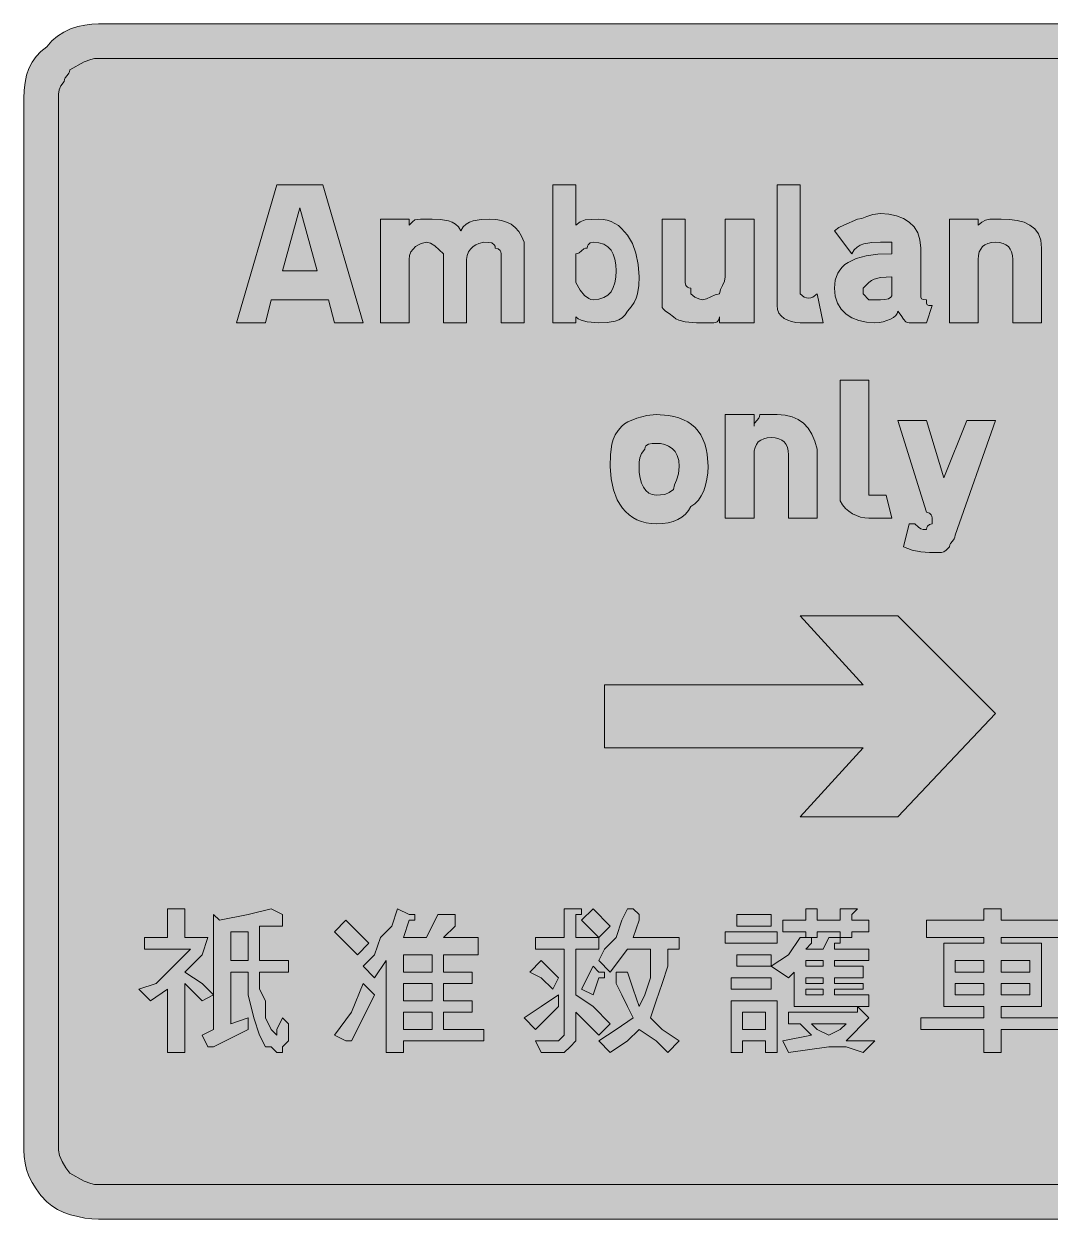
# Model space of a CAD drawing. Header units: metres. Extents: x 121 to 445, y 11 to 261.
# Drawn here: x 120.9 to 335.1, y 11 to 260.6 of the extents above; entities that cross this region are included whole.
import ezdxf

# ---------------------------------------------------------------- set-up
doc = ezdxf.new("R2010")
doc.units = ezdxf.units.M
doc.layers.add('FILL_BLACK_000000', color=7, linetype='Continuous', true_color=0x000000)
doc.layers.add('FILL_WHITE_FFFFFF', color=7, linetype='Continuous', true_color=0xffffff)

msp = doc.modelspace()

# ---------------------------------------------------------------- hatches: boundary and pattern name
at = {"layer": 'FILL_BLACK_000000', "true_color": 0x000000}
h = msp.add_hatch(color=7, dxfattribs=at)
h.dxf.hatch_style = 1
h.paths.add_polyline_path([(429.33, 260.64), (430.68, 260.58), (432.03, 260.4), (433.38, 260.07), (434.73, 259.59), (436.08, 258.94), (437.43, 258.11), (438.78, 257.08), (440.13, 255.84), (441.37, 254.88), (442.4, 253.81), (443.23, 252.63), (443.88, 251.34), (444.36, 249.93), (444.69, 248.41), (444.87, 246.78), (444.93, 245.04), (444.93, 25.44), (444.87, 24.09), (444.69, 22.74), (444.36, 21.39), (443.88, 20.04), (443.23, 18.69), (442.4, 17.34), (441.37, 15.99), (440.13, 14.64), (437.43, 13.06), (436.08, 12.45), (434.73, 11.94), (433.38, 11.55), (432.03, 11.26), (430.68, 11.1), (429.33, 11.04), (136.53, 11.04), (135.13, 11.1), (133.66, 11.26), (132.16, 11.55), (130.68, 11.94), (129.25, 12.45), (127.92, 13.06), (126.74, 13.8), (125.73, 14.64), (124.49, 15.99), (123.46, 17.34), (122.63, 18.69), (121.98, 20.04), (121.5, 21.39), (121.17, 22.74), (120.99, 24.09), (120.93, 25.44), (120.93, 245.04), (120.99, 246.78), (121.17, 248.41), (121.5, 249.93), (121.98, 251.34), (122.63, 252.63), (123.46, 253.81), (124.49, 254.88), (125.73, 255.84), (126.74, 257.08), (127.92, 258.11), (129.25, 258.94), (130.68, 259.59), (132.16, 260.07), (133.66, 260.4), (135.13, 260.58), (136.53, 260.64), (429.33, 260.64)])
h = msp.add_hatch(color=7, dxfattribs=at)
h.dxf.hatch_style = 1
h.paths.add_polyline_path([(184.53, 203.04), (178.53, 203.04), (172.53, 203.04), (171.33, 198.24), (165.33, 198.24), (173.73, 227.04), (178.53, 227.04), (183.33, 227.04), (191.73, 198.24), (185.73, 198.24), (184.53, 203.04)])
h.paths.add_polyline_path([(174.93, 209.04), (178.53, 209.04), (182.13, 209.04), (178.53, 222.24), (174.93, 209.04)], flags=16)
h = msp.add_hatch(color=7, dxfattribs=at)
h.dxf.hatch_style = 1
h.paths.add_polyline_path([(237.22, 198.75), (236.63, 199.04), (236.13, 199.44), (236.13, 198.24), (231.33, 198.24), (231.33, 227.04), (236.13, 227.04), (236.13, 218.64), (237.05, 219.33), (238.08, 219.69), (239.34, 219.82), (240.93, 219.84), (241.82, 219.78), (242.67, 219.62), (243.49, 219.35), (244.27, 218.98), (245.01, 218.51), (245.7, 217.94), (246.93, 216.54), (247.94, 214.8), (248.69, 212.75), (249.17, 210.42), (249.33, 207.84), (249.29, 206.04), (249.03, 204.24), (248.74, 203.34), (248.32, 202.44), (247.72, 201.54), (246.93, 200.64), (246.43, 199.85), (245.82, 199.25), (245.14, 198.83), (244.38, 198.54), (242.71, 198.28), (240.93, 198.24), (238.53, 198.39), (237.22, 198.75)])
h.paths.add_polyline_path([(242, 203.47), (242.83, 203.99), (243.48, 204.69), (243.96, 205.56), (244.29, 206.58), (244.47, 207.75), (244.53, 209.04), (244.47, 210.33), (244.29, 211.5), (243.96, 212.52), (243.48, 213.39), (242.83, 214.09), (242, 214.61), (240.97, 214.93), (239.73, 215.04), (239.13, 214.89), (238.72, 214.53), (238.58, 214.24), (238.53, 213.84), (238.13, 213.79), (237.82, 213.65), (237.33, 213.24), (236.84, 212.83), (236.53, 212.69), (236.13, 212.64), (236.13, 206.64), (237.03, 205.06), (237.93, 203.94), (238.83, 203.26), (239.28, 203.1), (239.73, 203.04), (240.97, 203.15), (242, 203.47)], flags=16)
h = msp.add_hatch(color=7, dxfattribs=at)
h.dxf.hatch_style = 1
h.paths.add_polyline_path([(282.93, 205.44), (282.93, 204.24), (283.83, 203.56), (284.28, 203.4), (284.73, 203.34), (285.18, 203.4), (285.63, 203.56), (286.53, 204.24), (287.73, 198.24), (286.53, 198.24), (282.93, 198.24), (282.03, 198.3), (281.17, 198.46), (280.36, 198.75), (279.63, 199.14), (279.02, 199.65), (278.54, 200.26), (278.24, 201), (278.13, 201.84), (278.13, 203.04), (278.13, 227.04), (282.93, 227.04), (282.93, 205.44)])
h = msp.add_hatch(color=7, dxfattribs=at)
h.dxf.hatch_style = 1
h.paths.add_polyline_path([(215.86, 214.81), (215.26, 214.53), (214.68, 214.14), (214.15, 213.63), (213.72, 213.01), (213.44, 212.28), (213.33, 211.44), (213.33, 198.24), (208.53, 198.24), (208.53, 212.64), (206.73, 214.29), (205.83, 214.83), (204.93, 215.04), (203.86, 214.81), (203.26, 214.53), (202.68, 214.14), (202.15, 213.63), (201.72, 213.01), (201.44, 212.28), (201.33, 211.44), (201.33, 198.24), (195.33, 198.24), (195.33, 219.84), (201.33, 219.84), (201.33, 218.64), (202.04, 219.33), (202.53, 219.69), (203.02, 219.82), (203.73, 219.84), (206.13, 219.84), (207.91, 219.8), (209.58, 219.54), (210.34, 219.25), (211.02, 218.83), (211.63, 218.23), (212.13, 217.44), (212.63, 218.23), (213.24, 218.83), (213.92, 219.25), (214.68, 219.54), (216.35, 219.8), (218.13, 219.84), (219.42, 219.78), (220.61, 219.6), (221.67, 219.27), (222.63, 218.79), (223.47, 218.14), (224.21, 217.31), (224.82, 216.28), (225.33, 215.04), (225.33, 213.84), (225.33, 198.24), (220.53, 198.24), (220.53, 212.64), (220.48, 213.04), (220.34, 213.33), (219.93, 213.69), (219.33, 213.84), (219.28, 214.24), (219.12, 214.53), (218.58, 214.89), (217.81, 215.02), (216.93, 215.04), (215.86, 214.81)])
h = msp.add_hatch(color=7, dxfattribs=at)
h.dxf.hatch_style = 1
h.paths.add_polyline_path([(273.33, 219.84), (273.33, 198.24), (266.13, 198.24), (266.13, 199.44), (265.98, 198.84), (265.62, 198.43), (265.33, 198.29), (264.93, 198.24), (261.33, 198.24), (258.93, 198.39), (257.62, 198.75), (257.03, 199.04), (256.53, 199.44), (255.65, 200.15), (254.88, 200.64), (254.34, 201.13), (254.18, 201.44), (254.13, 201.84), (254.13, 204.24), (254.13, 219.84), (258.93, 219.84), (258.93, 206.64), (259.08, 206.04), (259.44, 205.63), (259.73, 205.49), (260.13, 205.44), (260.13, 204.24), (261.01, 203.55), (261.78, 203.19), (262.53, 203.04), (263.43, 203.23), (264.33, 203.64), (265.23, 204.05), (266.13, 204.24), (266.32, 205.14), (266.73, 206.04), (267.14, 206.94), (267.33, 207.84), (267.33, 219.84), (273.33, 219.84)])
h = msp.add_hatch(color=7, dxfattribs=at)
h.dxf.hatch_style = 1
h.paths.add_polyline_path([(299.73, 215.04), (297.95, 215), (296.28, 214.74), (295.52, 214.45), (294.84, 214.03), (294.23, 213.43), (293.73, 212.64), (290.13, 217.44), (291.05, 218.15), (292.08, 218.64), (294.93, 219.84), (295.85, 220.03), (296.88, 220.44), (298.14, 220.85), (299.73, 221.04), (301.47, 220.93), (303.07, 220.59), (304.5, 220.03), (305.73, 219.24), (306.74, 218.23), (307.49, 216.99), (307.97, 215.53), (308.13, 213.84), (308.13, 204.24), (308.15, 203.55), (308.28, 203.19), (308.64, 203.06), (309.33, 203.04), (309.35, 202.35), (309.48, 201.99), (309.84, 201.86), (310.53, 201.84), (309.33, 198.24), (305.73, 198.24), (305.33, 198.29), (305.02, 198.45), (304.53, 198.99), (304.04, 199.76), (303.33, 200.64), (303.22, 200.19), (302.92, 199.76), (302.44, 199.35), (301.83, 198.99), (300.29, 198.45), (299.43, 198.29), (298.53, 198.24), (296.79, 198.35), (295.19, 198.69), (293.76, 199.25), (292.53, 200.04), (291.52, 201.05), (290.77, 202.29), (290.29, 203.75), (290.13, 205.44), (290.3, 207.13), (290.52, 207.89), (290.82, 208.59), (291.22, 209.24), (291.71, 209.83), (292.3, 210.36), (292.98, 210.84), (294.64, 211.63), (296.71, 212.19), (299.2, 212.53), (302.13, 212.64), (302.13, 215.04), (299.73, 215.04)])
h.paths.add_polyline_path([(297.33, 203.04), (299.73, 203.04), (300.61, 203.06), (301.38, 203.19), (301.92, 203.55), (302.08, 203.84), (302.13, 204.24), (302.13, 207.84), (299.73, 207.69), (298.42, 207.33), (297.83, 207.04), (297.33, 206.64), (296.13, 205.44), (296.13, 204.24), (297.33, 203.04)], flags=16)
h = msp.add_hatch(color=7, dxfattribs=at)
h.dxf.hatch_style = 1
h.paths.add_polyline_path([(327.33, 198.24), (327.33, 211.44), (327.27, 212.28), (327.11, 213.01), (326.82, 213.63), (326.43, 214.14), (325.92, 214.53), (325.31, 214.81), (324.57, 214.98), (323.73, 215.04), (322.89, 214.98), (322.16, 214.81), (321.54, 214.53), (321.03, 214.14), (320.64, 213.63), (320.36, 213.01), (320.19, 212.28), (320.13, 211.44), (320.13, 198.24), (314.13, 198.24), (314.13, 219.84), (320.13, 219.84), (320.13, 218.64), (320.88, 219.24), (321.65, 219.65), (322.53, 219.84), (324.93, 219.84), (326.67, 219.78), (328.27, 219.58), (329.7, 219.21), (330.93, 218.64), (331.94, 217.85), (332.69, 216.8), (333.17, 215.48), (333.33, 213.84), (333.33, 212.64), (333.33, 198.24), (327.33, 198.24)])
h = msp.add_hatch(color=7, dxfattribs=at)
h.dxf.hatch_style = 1
h.paths.add_polyline_path([(297.33, 163.44), (297.33, 162.24), (300.93, 162.24), (302.13, 157.44), (300.93, 157.44), (299.73, 157.44), (297.33, 157.44), (296.43, 157.5), (295.55, 157.66), (294.69, 157.95), (293.88, 158.34), (293.12, 158.85), (292.44, 159.46), (291.83, 160.2), (291.33, 161.04), (291.33, 162.24), (291.33, 186.24), (297.33, 186.24), (297.33, 163.44)])
h = msp.add_hatch(color=7, dxfattribs=at)
h.dxf.hatch_style = 1
h.paths.add_polyline_path([(263.51, 165.58), (263.22, 164.32), (262.83, 163.14), (262.32, 162.08), (261.71, 161.15), (260.97, 160.4), (260.13, 159.84), (259.62, 159), (259.01, 158.26), (258.27, 157.65), (257.43, 157.14), (256.47, 156.75), (255.41, 156.46), (254.22, 156.3), (252.93, 156.24), (251.83, 156.3), (250.79, 156.46), (249.82, 156.73), (248.9, 157.1), (248.04, 157.57), (247.26, 158.14), (246.53, 158.8), (245.88, 159.54), (245.3, 160.37), (244.79, 161.28), (243.99, 163.33), (243.5, 165.66), (243.33, 168.24), (243.37, 170.73), (243.63, 172.89), (243.92, 173.88), (244.34, 174.82), (244.94, 175.74), (245.73, 176.64), (246.29, 177.09), (247.02, 177.52), (248.88, 178.29), (250.96, 178.83), (252.93, 179.04), (255.46, 178.87), (256.6, 178.66), (257.66, 178.36), (258.63, 177.99), (259.51, 177.52), (260.31, 176.97), (261.03, 176.34), (261.66, 175.62), (262.21, 174.82), (262.68, 173.94), (263.06, 172.96), (263.35, 171.91), (263.56, 170.77), (263.73, 168.24), (263.67, 166.89), (263.51, 165.58)])
h.paths.add_polyline_path([(257.32, 170.51), (256.84, 171.34), (256.23, 171.99), (255.5, 172.47), (254.69, 172.8), (253.83, 172.98), (252.93, 173.04), (252.05, 173.02), (251.28, 172.89), (250.74, 172.53), (250.58, 172.24), (250.53, 171.84), (249.84, 170.94), (249.48, 170.04), (249.35, 169.14), (249.33, 168.24), (249.39, 166.95), (249.56, 165.78), (249.84, 164.76), (250.23, 163.89), (250.74, 163.19), (251.36, 162.67), (252.09, 162.35), (252.93, 162.24), (253.83, 162.26), (254.73, 162.39), (255.63, 162.75), (256.53, 163.44), (256.72, 164.36), (257.13, 165.39), (257.54, 166.65), (257.73, 168.24), (257.62, 169.48), (257.32, 170.51)], flags=16)
h = msp.add_hatch(color=7, dxfattribs=at)
h.dxf.hatch_style = 1
h.paths.add_polyline_path([(280.53, 157.44), (280.53, 169.44), (280.53, 170.64), (280.47, 171.48), (280.31, 172.21), (280.02, 172.83), (279.63, 173.34), (279.12, 173.73), (278.51, 174.01), (277.77, 174.18), (276.93, 174.24), (276.09, 174.18), (275.36, 174.01), (274.74, 173.73), (274.23, 173.34), (273.84, 172.83), (273.55, 172.21), (273.39, 171.48), (273.33, 170.64), (273.33, 157.44), (267.33, 157.44), (267.33, 179.04), (273.33, 179.04), (273.33, 176.64), (273.38, 177.04), (273.52, 177.35), (273.93, 177.84), (274.34, 178.33), (274.48, 178.64), (274.53, 179.04), (278.13, 179.04), (279.82, 178.93), (281.3, 178.59), (282.58, 178.03), (283.68, 177.24), (284.61, 176.23), (285.39, 174.99), (286.02, 173.53), (286.53, 171.84), (286.53, 157.44), (280.53, 157.44)])
h = msp.add_hatch(color=7, dxfattribs=at)
h.dxf.hatch_style = 1
h.paths.add_polyline_path([(315.33, 153.84), (315.28, 153.44), (315.14, 153.13), (314.73, 152.64), (314.32, 152.15), (314.18, 151.84), (314.13, 151.44), (313.42, 150.75), (312.93, 150.39), (312.44, 150.26), (311.73, 150.24), (309.93, 150.26), (308.13, 150.39), (306.33, 150.75), (304.53, 151.44), (305.73, 156.24), (306.93, 156.24), (307.64, 155.55), (308.13, 155.19), (308.62, 155.06), (309.33, 155.04), (309.38, 155.44), (309.52, 155.73), (309.93, 156.09), (310.53, 156.24), (310.53, 157.44), (310.48, 157.84), (310.34, 158.13), (309.93, 158.49), (309.33, 158.64), (303.33, 177.84), (309.33, 177.84), (312.93, 165.84), (317.73, 177.84), (323.73, 177.84), (315.33, 153.84)])
h = msp.add_hatch(color=7, dxfattribs=at)
h.dxf.hatch_style = 1
h.paths.add_polyline_path([(242.13, 109.44), (242.13, 122.64), (296.13, 122.64), (282.93, 137.04), (303.33, 137.04), (323.73, 116.64), (303.33, 95.04), (282.93, 95.04), (296.13, 109.44), (242.13, 109.44)])
h = msp.add_hatch(color=7, dxfattribs=at)
h.dxf.hatch_style = 1
h.paths.add_polyline_path([(146.13, 69.84), (150.93, 69.84), (150.93, 75.84), (153.33, 75.84), (154.53, 75.84), (154.53, 74.64), (154.53, 69.84), (159.33, 69.84), (158.13, 66.24), (154.53, 62.64), (158.13, 60.24), (160.53, 57.84), (158.13, 56.64), (154.53, 60.24), (154.53, 45.84), (150.93, 45.84), (150.93, 59.04), (147.33, 56.64), (144.93, 59.04), (148.53, 60.24), (150.93, 62.64), (153.33, 65.04), (155.73, 67.44), (146.13, 67.44), (146.13, 69.84)])
h = msp.add_hatch(color=7, dxfattribs=at)
h.dxf.hatch_style = 1
h.paths.add_polyline_path([(160.53, 74.64), (161.73, 73.44), (167.73, 74.64), (172.53, 75.84), (174.93, 74.64), (174.93, 73.44), (174.93, 72.24), (173.73, 72.24), (170.13, 72.24), (170.13, 65.04), (176.13, 65.04), (176.13, 62.64), (170.13, 62.64), (170.13, 59.04), (171.33, 56.64), (171.33, 53.04), (172.53, 50.64), (173.73, 49.44), (173.73, 50.64), (174.93, 53.04), (176.13, 51.84), (176.13, 49.44), (176.13, 48.24), (174.93, 47.04), (174.93, 45.84), (173.73, 45.84), (172.53, 47.04), (171.33, 47.04), (170.13, 49.44), (168.93, 53.04), (167.73, 57.84), (167.73, 62.64), (164.13, 62.64), (164.13, 51.84), (167.73, 53.04), (167.73, 50.64), (160.53, 47.04), (159.33, 47.04), (158.13, 49.44), (160.53, 50.64), (160.53, 74.64)])
h.paths.add_polyline_path([(167.73, 71.04), (164.13, 71.04), (164.13, 65.04), (167.73, 65.04), (167.73, 71.04)], flags=16)
h = msp.add_hatch(color=7, dxfattribs=at)
h.dxf.hatch_style = 1
h.paths.add_polyline_path([(198.93, 75.84), (201.33, 74.64), (202.53, 74.64), (202.53, 73.44), (201.33, 73.44), (200.13, 69.84), (204.93, 69.84), (207.33, 74.64), (209.73, 74.64), (210.93, 74.64), (210.93, 73.44), (210.93, 72.24), (208.53, 69.84), (215.73, 69.84), (215.73, 66.24), (208.53, 66.24), (208.53, 62.64), (214.53, 62.64), (214.53, 60.24), (208.53, 60.24), (208.53, 56.64), (214.53, 56.64), (214.53, 54.24), (208.53, 54.24), (208.53, 50.64), (216.93, 50.64), (216.93, 48.24), (200.13, 48.24), (200.13, 45.84), (196.53, 45.84), (196.53, 65.04), (194.13, 61.44), (191.73, 63.84), (194.13, 66.24), (195.33, 69.84), (197.73, 72.24), (198.93, 75.84)])
h.paths.add_polyline_path([(200.13, 56.64), (206.13, 56.64), (206.13, 60.24), (200.13, 60.24), (200.13, 56.64)], flags=16)
h.paths.add_polyline_path([(200.13, 66.24), (200.13, 62.64), (206.13, 62.64), (206.13, 66.24), (200.13, 66.24)], flags=16)
h.paths.add_polyline_path([(206.13, 54.24), (200.13, 54.24), (200.13, 50.64), (206.13, 50.64), (206.13, 54.24)], flags=16)
h = msp.add_hatch(color=7, dxfattribs=at)
h.dxf.hatch_style = 1
h.paths.add_polyline_path([(233.73, 69.84), (233.73, 75.84), (236.13, 75.84), (237.33, 75.84), (237.33, 74.64), (236.13, 74.64), (236.13, 69.84), (240.93, 69.84), (240.93, 67.44), (236.13, 67.44), (236.13, 57.84), (239.73, 55.44), (243.33, 51.84), (240.93, 49.44), (236.13, 54.24), (236.13, 49.44), (236.13, 48.24), (234.93, 47.04), (233.73, 45.84), (232.53, 45.84), (228.93, 45.84), (227.73, 48.24), (232.53, 48.24), (233.73, 49.44), (233.73, 67.44), (227.73, 67.44), (227.73, 69.84), (233.73, 69.84)])
h = msp.add_hatch(color=7, dxfattribs=at)
h.dxf.hatch_style = 1
h.paths.add_polyline_path([(243.33, 72.24), (240.93, 69.84), (237.33, 73.44), (239.73, 75.84), (243.33, 72.24)])
h = msp.add_hatch(color=7, dxfattribs=at)
h.dxf.hatch_style = 1
h.paths.add_polyline_path([(248.13, 69.84), (257.73, 69.84), (257.73, 67.44), (255.33, 67.44), (255.33, 63.84), (254.13, 60.24), (252.93, 56.64), (251.73, 53.04), (254.13, 50.64), (257.73, 48.24), (255.33, 45.84), (252.93, 48.24), (249.33, 50.64), (246.93, 48.24), (243.33, 45.84), (240.93, 48.24), (244.53, 50.64), (248.13, 53.04), (246.93, 55.44), (245.73, 57.84), (244.53, 60.24), (244.53, 62.64), (246.93, 62.64), (248.13, 59.04), (249.33, 55.44), (250.53, 57.84), (251.73, 61.44), (251.73, 63.84), (251.73, 67.44), (246.93, 67.44), (243.33, 62.64), (240.93, 65.04), (242.13, 67.44), (244.53, 69.84), (245.73, 73.44), (246.93, 75.84), (248.13, 75.84), (249.33, 74.64), (249.33, 73.44), (248.13, 69.84)])
h = msp.add_hatch(color=7, dxfattribs=at)
h.dxf.hatch_style = 1
h.paths.add_polyline_path([(291.33, 73.44), (291.33, 75.84), (293.73, 75.84), (294.93, 75.84), (293.73, 74.64), (293.73, 73.44), (297.33, 73.44), (297.33, 71.04), (293.73, 71.04), (293.73, 69.84), (291.33, 69.84), (291.33, 71.04), (286.53, 71.04), (286.53, 69.84), (284.13, 69.84), (284.13, 71.04), (279.33, 71.04), (279.33, 73.44), (284.13, 73.44), (284.13, 75.84), (286.53, 75.84), (286.53, 73.44), (291.33, 73.44)])
h = msp.add_hatch(color=7, dxfattribs=at)
h.dxf.hatch_style = 1
h.paths.add_polyline_path([(324.93, 73.44), (336.93, 73.44), (336.93, 69.84), (324.93, 69.84), (324.93, 68.64), (333.33, 68.64), (333.33, 55.44), (324.93, 55.44), (324.93, 53.04), (338.13, 53.04), (338.13, 50.64), (324.93, 50.64), (324.93, 45.84), (321.33, 45.84), (321.33, 50.64), (308.13, 50.64), (308.13, 53.04), (321.33, 53.04), (321.33, 55.44), (312.93, 55.44), (312.93, 68.64), (321.33, 68.64), (321.33, 69.84), (309.33, 69.84), (309.33, 73.44), (321.33, 73.44), (321.33, 75.84), (324.93, 75.84), (324.93, 74.64), (324.93, 73.44)])
h.paths.add_polyline_path([(321.33, 62.64), (321.33, 65.04), (315.33, 65.04), (315.33, 62.64), (321.33, 62.64)], flags=16)
h.paths.add_polyline_path([(315.33, 57.84), (321.33, 57.84), (321.33, 60.24), (315.33, 60.24), (315.33, 57.84)], flags=16)
h.paths.add_polyline_path([(324.93, 65.04), (324.93, 62.64), (330.93, 62.64), (330.93, 65.04), (324.93, 65.04)], flags=16)
h.paths.add_polyline_path([(330.93, 60.24), (324.93, 60.24), (324.93, 57.84), (330.93, 57.84), (330.93, 60.24)], flags=16)
h = msp.add_hatch(color=7, dxfattribs=at)
h.dxf.hatch_style = 1
h.paths.add_polyline_path([(188.13, 68.64), (185.73, 71.04), (188.13, 73.44), (190.53, 71.04), (192.93, 68.64), (190.53, 66.24), (188.13, 68.64)])
h = msp.add_hatch(color=7, dxfattribs=at)
h.dxf.hatch_style = 1
h.paths.add_polyline_path([(276.93, 74.64), (276.93, 72.24), (269.73, 72.24), (269.73, 74.64), (276.93, 74.64)])
h = msp.add_hatch(color=7, dxfattribs=at)
h.dxf.hatch_style = 1
h.paths.add_polyline_path([(278.13, 71.04), (278.13, 68.64), (267.33, 68.64), (267.33, 71.04), (278.13, 71.04)])
h = msp.add_hatch(color=7, dxfattribs=at)
h.dxf.hatch_style = 1
h.paths.add_polyline_path([(285.33, 69.84), (285.33, 68.64), (284.13, 67.44), (287.73, 67.44), (288.93, 69.84), (290.13, 69.84), (291.33, 69.84), (291.33, 68.64), (290.13, 68.64), (290.13, 67.44), (297.33, 67.44), (297.33, 65.04), (290.13, 65.04), (290.13, 63.84), (296.13, 63.84), (296.13, 61.44), (290.13, 61.44), (290.13, 60.24), (296.13, 60.24), (296.13, 59.04), (290.13, 59.04), (290.13, 57.84), (297.33, 57.84), (297.33, 55.44), (284.13, 55.44), (281.73, 55.44), (281.73, 62.64), (280.53, 61.44), (276.93, 63.84), (280.53, 66.24), (282.93, 69.84), (285.33, 69.84)])
h.paths.add_polyline_path([(284.13, 63.84), (287.73, 63.84), (287.73, 65.04), (284.13, 65.04), (284.13, 63.84)], flags=16)
h.paths.add_polyline_path([(284.13, 59.04), (284.13, 57.84), (287.73, 57.84), (287.73, 59.04), (284.13, 59.04)], flags=16)
h.paths.add_polyline_path([(287.73, 61.44), (284.13, 61.44), (284.13, 60.24), (287.73, 60.24), (287.73, 61.44)], flags=16)
h = msp.add_hatch(color=7, dxfattribs=at)
h.dxf.hatch_style = 1
h.paths.add_polyline_path([(231.33, 62.64), (232.53, 61.44), (231.33, 59.04), (228.93, 61.44), (226.53, 62.64), (228.93, 65.04), (231.33, 62.64)])
h = msp.add_hatch(color=7, dxfattribs=at)
h.dxf.hatch_style = 1
h.paths.add_polyline_path([(276.93, 66.24), (276.93, 63.84), (269.73, 63.84), (269.73, 66.24), (276.93, 66.24)])
h = msp.add_hatch(color=7, dxfattribs=at)
h.dxf.hatch_style = 1
h.paths.add_polyline_path([(239.73, 63.84), (240.93, 62.64), (242.13, 62.64), (242.13, 61.44), (240.93, 61.44), (239.73, 57.84), (237.33, 59.04), (239.73, 63.84)])
h = msp.add_hatch(color=7, dxfattribs=at)
h.dxf.hatch_style = 1
h.paths.add_polyline_path([(189.33, 54.24), (191.73, 60.24), (194.13, 57.84), (191.73, 53.04), (189.33, 48.24), (188.13, 48.24), (185.73, 49.44), (189.33, 54.24)])
h = msp.add_hatch(color=7, dxfattribs=at)
h.dxf.hatch_style = 1
h.paths.add_polyline_path([(276.93, 61.44), (276.93, 59.04), (268.53, 59.04), (268.53, 61.44), (276.93, 61.44)])
h = msp.add_hatch(color=7, dxfattribs=at)
h.dxf.hatch_style = 1
h.paths.add_polyline_path([(228.93, 55.44), (232.53, 57.84), (232.53, 55.44), (228.93, 51.84), (227.73, 50.64), (225.33, 53.04), (228.93, 55.44)])
h = msp.add_hatch(color=7, dxfattribs=at)
h.dxf.hatch_style = 1
h.paths.add_polyline_path([(278.13, 56.64), (278.13, 45.84), (275.73, 45.84), (275.73, 48.24), (270.93, 48.24), (270.93, 45.84), (268.53, 45.84), (268.53, 56.64), (278.13, 56.64)])
h.paths.add_polyline_path([(275.73, 54.24), (270.93, 54.24), (270.93, 50.64), (275.73, 50.64), (275.73, 54.24)], flags=16)
h = msp.add_hatch(color=7, dxfattribs=at)
h.dxf.hatch_style = 1
h.paths.add_polyline_path([(294.93, 55.44), (297.33, 53.04), (292.53, 48.24), (298.53, 48.24), (296.13, 45.84), (292.53, 47.04), (288.93, 47.04), (280.53, 45.84), (279.33, 48.24), (285.33, 49.44), (284.13, 50.64), (282.93, 51.84), (280.53, 51.84), (280.53, 54.24), (294.93, 54.24), (294.93, 55.44)])
h.paths.add_polyline_path([(288.93, 49.44), (291.33, 50.64), (292.53, 51.84), (285.33, 51.84), (286.53, 50.64), (288.93, 49.44)], flags=16)
at = {"layer": 'FILL_WHITE_FFFFFF', "true_color": 0xffffff}
h = msp.add_hatch(color=7, dxfattribs=at)
h.dxf.hatch_style = 1
h.paths.add_polyline_path([(429.33, 253.44), (430.18, 253.39), (430.94, 253.23), (432.33, 252.69), (435.33, 251.04), (435.73, 250.54), (436.02, 249.93), (436.38, 248.49), (436.51, 246.82), (436.53, 245.04), (436.53, 25.44), (436.38, 23.04), (436.02, 21.73), (435.73, 21.14), (435.33, 20.64), (432.33, 18.99), (430.94, 18.45), (430.18, 18.29), (429.33, 18.24), (136.53, 18.24), (135.68, 18.29), (134.92, 18.45), (133.53, 18.99), (130.53, 20.64), (129.65, 21.73), (128.88, 23.04), (128.34, 24.35), (128.13, 25.44), (128.13, 245.04), (128.15, 245.94), (128.28, 246.84), (128.64, 247.74), (129.33, 248.64), (129.38, 249.04), (129.52, 249.35), (129.93, 249.84), (130.34, 250.33), (130.48, 250.64), (130.53, 251.04), (133.53, 252.69), (134.92, 253.23), (135.68, 253.39), (136.53, 253.44), (429.33, 253.44)])

# ---------------------------------------------------------------- linework, layer by layer
at = {"layer": 'FILL_BLACK_000000', "lineweight": 0, "true_color": 0x000000}
for points in [[(429.33, 11.04), (136.53, 11.04), (135.13, 11.1), (133.66, 11.26), (132.16, 11.55), (130.68, 11.94), (129.25, 12.45), (127.92, 13.06), (126.74, 13.8), (125.73, 14.64), (124.49, 15.99), (123.46, 17.34), (122.63, 18.69), (121.98, 20.04), (121.5, 21.39), (121.17, 22.74), (120.99, 24.09), (120.93, 25.44), (120.93, 245.04), (120.99, 246.78), (121.17, 248.41), (121.5, 249.93), (121.98, 251.34), (122.63, 252.63), (123.46, 253.81), (124.49, 254.88), (125.73, 255.84), (126.74, 257.08), (127.92, 258.11), (129.25, 258.94), (130.68, 259.59), (132.16, 260.07), (133.66, 260.4), (135.13, 260.58), (136.53, 260.64), (429.33, 260.64)], [(338.13, 50.64), (324.93, 50.64), (324.93, 45.84), (321.33, 45.84), (321.33, 50.64), (308.13, 50.64), (308.13, 53.04), (321.33, 53.04), (321.33, 55.44), (312.93, 55.44), (312.93, 68.64), (321.33, 68.64), (321.33, 69.84), (309.33, 69.84), (309.33, 73.44), (321.33, 73.44), (321.33, 75.84), (324.93, 75.84), (324.93, 74.64), (324.93, 73.44), (336.93, 73.44)], [(336.93, 69.84), (324.93, 69.84), (324.93, 68.64), (333.33, 68.64), (333.33, 55.44), (324.93, 55.44), (324.93, 53.04), (338.13, 53.04)]]:
    msp.add_lwpolyline(points, dxfattribs=at)
for points in [[(184.53, 203.04), (178.53, 203.04), (172.53, 203.04), (171.33, 198.24), (165.33, 198.24), (173.73, 227.04), (178.53, 227.04), (183.33, 227.04), (191.73, 198.24), (185.73, 198.24)], [(237.22, 198.75), (236.63, 199.04), (236.13, 199.44), (236.13, 198.24), (231.33, 198.24), (231.33, 227.04), (236.13, 227.04), (236.13, 218.64), (237.05, 219.33), (238.08, 219.69), (239.34, 219.82), (240.93, 219.84), (241.82, 219.78), (242.67, 219.62), (243.49, 219.35), (244.27, 218.98), (245.01, 218.51), (245.7, 217.94), (246.93, 216.54), (247.94, 214.8), (248.69, 212.75), (249.17, 210.42), (249.33, 207.84), (249.29, 206.04), (249.03, 204.24), (248.74, 203.34), (248.32, 202.44), (247.72, 201.54), (246.93, 200.64), (246.43, 199.85), (245.82, 199.25), (245.14, 198.83), (244.38, 198.54), (242.71, 198.28), (240.93, 198.24), (238.53, 198.39)], [(282.93, 205.44), (282.93, 204.24), (283.83, 203.56), (284.28, 203.4), (284.73, 203.34), (285.18, 203.4), (285.63, 203.56), (286.53, 204.24), (287.73, 198.24), (286.53, 198.24), (282.93, 198.24), (282.03, 198.3), (281.17, 198.46), (280.36, 198.75), (279.63, 199.14), (279.02, 199.65), (278.54, 200.26), (278.24, 201), (278.13, 201.84), (278.13, 203.04), (278.13, 227.04), (282.93, 227.04)], [(174.93, 209.04), (178.53, 209.04), (182.13, 209.04), (178.53, 222.24)], [(215.86, 214.81), (215.26, 214.53), (214.68, 214.14), (214.15, 213.63), (213.72, 213.01), (213.44, 212.28), (213.33, 211.44), (213.33, 198.24), (208.53, 198.24), (208.53, 212.64), (206.73, 214.29), (205.83, 214.83), (204.93, 215.04), (203.86, 214.81), (203.26, 214.53), (202.68, 214.14), (202.15, 213.63), (201.72, 213.01), (201.44, 212.28), (201.33, 211.44), (201.33, 198.24), (195.33, 198.24), (195.33, 219.84), (201.33, 219.84), (201.33, 218.64), (202.04, 219.33), (202.53, 219.69), (203.02, 219.82), (203.73, 219.84), (206.13, 219.84), (207.91, 219.8), (209.58, 219.54), (210.34, 219.25), (211.02, 218.83), (211.63, 218.23), (212.13, 217.44), (212.63, 218.23), (213.24, 218.83), (213.92, 219.25), (214.68, 219.54), (216.35, 219.8), (218.13, 219.84), (219.42, 219.78), (220.61, 219.6), (221.67, 219.27), (222.63, 218.79), (223.47, 218.14), (224.21, 217.31), (224.82, 216.28), (225.33, 215.04), (225.33, 213.84), (225.33, 198.24), (220.53, 198.24), (220.53, 212.64), (220.48, 213.04), (220.34, 213.33), (219.93, 213.69), (219.33, 213.84), (219.28, 214.24), (219.12, 214.53), (218.58, 214.89), (217.81, 215.02), (216.93, 215.04)], [(273.33, 219.84), (273.33, 198.24), (266.13, 198.24), (266.13, 199.44), (265.98, 198.84), (265.62, 198.43), (265.33, 198.29), (264.93, 198.24), (261.33, 198.24), (258.93, 198.39), (257.62, 198.75), (257.03, 199.04), (256.53, 199.44), (255.65, 200.15), (254.88, 200.64), (254.34, 201.13), (254.18, 201.44), (254.13, 201.84), (254.13, 204.24), (254.13, 219.84), (258.93, 219.84), (258.93, 206.64), (259.08, 206.04), (259.44, 205.63), (259.73, 205.49), (260.13, 205.44), (260.13, 204.24), (261.01, 203.55), (261.78, 203.19), (262.53, 203.04), (263.43, 203.23), (264.33, 203.64), (265.23, 204.05), (266.13, 204.24), (266.32, 205.14), (266.73, 206.04), (267.14, 206.94), (267.33, 207.84), (267.33, 219.84)], [(299.73, 215.04), (297.95, 215), (296.28, 214.74), (295.52, 214.45), (294.84, 214.03), (294.23, 213.43), (293.73, 212.64), (290.13, 217.44), (291.05, 218.15), (292.08, 218.64), (294.93, 219.84), (295.85, 220.03), (296.88, 220.44), (298.14, 220.85), (299.73, 221.04), (301.47, 220.93), (303.07, 220.59), (304.5, 220.03), (305.73, 219.24), (306.74, 218.23), (307.49, 216.99), (307.97, 215.53), (308.13, 213.84), (308.13, 204.24), (308.15, 203.55), (308.28, 203.19), (308.64, 203.06), (309.33, 203.04), (309.35, 202.35), (309.48, 201.99), (309.84, 201.86), (310.53, 201.84), (309.33, 198.24), (305.73, 198.24), (305.33, 198.29), (305.02, 198.45), (304.53, 198.99), (304.04, 199.76), (303.33, 200.64), (303.22, 200.19), (302.92, 199.76), (302.44, 199.35), (301.83, 198.99), (300.29, 198.45), (299.43, 198.29), (298.53, 198.24), (296.79, 198.35), (295.19, 198.69), (293.76, 199.25), (292.53, 200.04), (291.52, 201.05), (290.77, 202.29), (290.29, 203.75), (290.13, 205.44), (290.3, 207.13), (290.52, 207.89), (290.82, 208.59), (291.22, 209.24), (291.71, 209.83), (292.3, 210.36), (292.98, 210.84), (294.64, 211.63), (296.71, 212.19), (299.2, 212.53), (302.13, 212.64), (302.13, 215.04)], [(327.33, 198.24), (327.33, 211.44), (327.27, 212.28), (327.11, 213.01), (326.82, 213.63), (326.43, 214.14), (325.92, 214.53), (325.31, 214.81), (324.57, 214.98), (323.73, 215.04), (322.89, 214.98), (322.16, 214.81), (321.54, 214.53), (321.03, 214.14), (320.64, 213.63), (320.36, 213.01), (320.19, 212.28), (320.13, 211.44), (320.13, 198.24), (314.13, 198.24), (314.13, 219.84), (320.13, 219.84), (320.13, 218.64), (320.88, 219.24), (321.65, 219.65), (322.53, 219.84), (324.93, 219.84), (326.67, 219.78), (328.27, 219.58), (329.7, 219.21), (330.93, 218.64), (331.94, 217.85), (332.69, 216.8), (333.17, 215.48), (333.33, 213.84), (333.33, 212.64), (333.33, 198.24)], [(242, 203.47), (242.83, 203.99), (243.48, 204.69), (243.96, 205.56), (244.29, 206.58), (244.47, 207.75), (244.53, 209.04), (244.47, 210.33), (244.29, 211.5), (243.96, 212.52), (243.48, 213.39), (242.83, 214.09), (242, 214.61), (240.97, 214.93), (239.73, 215.04), (239.13, 214.89), (238.72, 214.53), (238.58, 214.24), (238.53, 213.84), (238.13, 213.79), (237.82, 213.65), (237.33, 213.24), (236.84, 212.83), (236.53, 212.69), (236.13, 212.64), (236.13, 206.64), (237.03, 205.06), (237.93, 203.94), (238.83, 203.26), (239.28, 203.1), (239.73, 203.04), (240.97, 203.15)], [(297.33, 203.04), (299.73, 203.04), (300.61, 203.06), (301.38, 203.19), (301.92, 203.55), (302.08, 203.84), (302.13, 204.24), (302.13, 207.84), (299.73, 207.69), (298.42, 207.33), (297.83, 207.04), (297.33, 206.64), (296.13, 205.44), (296.13, 204.24)], [(297.33, 163.44), (297.33, 162.24), (300.93, 162.24), (302.13, 157.44), (300.93, 157.44), (299.73, 157.44), (297.33, 157.44), (296.43, 157.5), (295.55, 157.66), (294.69, 157.95), (293.88, 158.34), (293.12, 158.85), (292.44, 159.46), (291.83, 160.2), (291.33, 161.04), (291.33, 162.24), (291.33, 186.24), (297.33, 186.24)], [(263.51, 165.58), (263.22, 164.32), (262.83, 163.14), (262.32, 162.08), (261.71, 161.15), (260.97, 160.4), (260.13, 159.84), (259.62, 159), (259.01, 158.26), (258.27, 157.65), (257.43, 157.14), (256.47, 156.75), (255.41, 156.46), (254.22, 156.3), (252.93, 156.24), (251.83, 156.3), (250.79, 156.46), (249.82, 156.73), (248.9, 157.1), (248.04, 157.57), (247.26, 158.14), (246.53, 158.8), (245.88, 159.54), (245.3, 160.37), (244.79, 161.28), (243.99, 163.33), (243.5, 165.66), (243.33, 168.24), (243.37, 170.73), (243.63, 172.89), (243.92, 173.88), (244.34, 174.82), (244.94, 175.74), (245.73, 176.64), (246.29, 177.09), (247.02, 177.52), (248.88, 178.29), (250.96, 178.83), (252.93, 179.04), (255.46, 178.87), (256.6, 178.66), (257.66, 178.36), (258.63, 177.99), (259.51, 177.52), (260.31, 176.97), (261.03, 176.34), (261.66, 175.62), (262.21, 174.82), (262.68, 173.94), (263.06, 172.96), (263.35, 171.91), (263.56, 170.77), (263.73, 168.24), (263.67, 166.89)], [(280.53, 157.44), (280.53, 169.44), (280.53, 170.64), (280.47, 171.48), (280.31, 172.21), (280.02, 172.83), (279.63, 173.34), (279.12, 173.73), (278.51, 174.01), (277.77, 174.18), (276.93, 174.24), (276.09, 174.18), (275.36, 174.01), (274.74, 173.73), (274.23, 173.34), (273.84, 172.83), (273.55, 172.21), (273.39, 171.48), (273.33, 170.64), (273.33, 157.44), (267.33, 157.44), (267.33, 179.04), (273.33, 179.04), (273.33, 176.64), (273.38, 177.04), (273.52, 177.35), (273.93, 177.84), (274.34, 178.33), (274.48, 178.64), (274.53, 179.04), (278.13, 179.04), (279.82, 178.93), (281.3, 178.59), (282.58, 178.03), (283.68, 177.24), (284.61, 176.23), (285.39, 174.99), (286.02, 173.53), (286.53, 171.84), (286.53, 157.44)], [(315.33, 153.84), (315.28, 153.44), (315.14, 153.13), (314.73, 152.64), (314.32, 152.15), (314.18, 151.84), (314.13, 151.44), (313.42, 150.75), (312.93, 150.39), (312.44, 150.26), (311.73, 150.24), (309.93, 150.26), (308.13, 150.39), (306.33, 150.75), (304.53, 151.44), (305.73, 156.24), (306.93, 156.24), (307.64, 155.55), (308.13, 155.19), (308.62, 155.06), (309.33, 155.04), (309.38, 155.44), (309.52, 155.73), (309.93, 156.09), (310.53, 156.24), (310.53, 157.44), (310.48, 157.84), (310.34, 158.13), (309.93, 158.49), (309.33, 158.64), (303.33, 177.84), (309.33, 177.84), (312.93, 165.84), (317.73, 177.84), (323.73, 177.84)], [(257.32, 170.51), (256.84, 171.34), (256.23, 171.99), (255.5, 172.47), (254.69, 172.8), (253.83, 172.98), (252.93, 173.04), (252.05, 173.02), (251.28, 172.89), (250.74, 172.53), (250.58, 172.24), (250.53, 171.84), (249.84, 170.94), (249.48, 170.04), (249.35, 169.14), (249.33, 168.24), (249.39, 166.95), (249.56, 165.78), (249.84, 164.76), (250.23, 163.89), (250.74, 163.19), (251.36, 162.67), (252.09, 162.35), (252.93, 162.24), (253.83, 162.26), (254.73, 162.39), (255.63, 162.75), (256.53, 163.44), (256.72, 164.36), (257.13, 165.39), (257.54, 166.65), (257.73, 168.24), (257.62, 169.48)], [(242.13, 109.44), (242.13, 122.64), (296.13, 122.64), (282.93, 137.04), (303.33, 137.04), (323.73, 116.64), (303.33, 95.04), (282.93, 95.04), (296.13, 109.44)], [(146.13, 69.84), (150.93, 69.84), (150.93, 75.84), (153.33, 75.84), (154.53, 75.84), (154.53, 74.64), (154.53, 69.84), (159.33, 69.84), (158.13, 66.24), (154.53, 62.64), (158.13, 60.24), (160.53, 57.84), (158.13, 56.64), (154.53, 60.24), (154.53, 45.84), (150.93, 45.84), (150.93, 59.04), (147.33, 56.64), (144.93, 59.04), (148.53, 60.24), (150.93, 62.64), (153.33, 65.04), (155.73, 67.44), (146.13, 67.44)], [(160.53, 74.64), (161.73, 73.44), (167.73, 74.64), (172.53, 75.84), (174.93, 74.64), (174.93, 73.44), (174.93, 72.24), (173.73, 72.24), (170.13, 72.24), (170.13, 65.04), (176.13, 65.04), (176.13, 62.64), (170.13, 62.64), (170.13, 59.04), (171.33, 56.64), (171.33, 53.04), (172.53, 50.64), (173.73, 49.44), (173.73, 50.64), (174.93, 53.04), (176.13, 51.84), (176.13, 49.44), (176.13, 48.24), (174.93, 47.04), (174.93, 45.84), (173.73, 45.84), (172.53, 47.04), (171.33, 47.04), (170.13, 49.44), (168.93, 53.04), (167.73, 57.84), (167.73, 62.64), (164.13, 62.64), (164.13, 51.84), (167.73, 53.04), (167.73, 50.64), (160.53, 47.04), (159.33, 47.04), (158.13, 49.44), (160.53, 50.64)], [(198.93, 75.84), (201.33, 74.64), (202.53, 74.64), (202.53, 73.44), (201.33, 73.44), (200.13, 69.84), (204.93, 69.84), (207.33, 74.64), (209.73, 74.64), (210.93, 74.64), (210.93, 73.44), (210.93, 72.24), (208.53, 69.84), (215.73, 69.84), (215.73, 66.24), (208.53, 66.24), (208.53, 62.64), (214.53, 62.64), (214.53, 60.24), (208.53, 60.24), (208.53, 56.64), (214.53, 56.64), (214.53, 54.24), (208.53, 54.24), (208.53, 50.64), (216.93, 50.64), (216.93, 48.24), (200.13, 48.24), (200.13, 45.84), (196.53, 45.84), (196.53, 65.04), (194.13, 61.44), (191.73, 63.84), (194.13, 66.24), (195.33, 69.84), (197.73, 72.24)], [(233.73, 69.84), (233.73, 75.84), (236.13, 75.84), (237.33, 75.84), (237.33, 74.64), (236.13, 74.64), (236.13, 69.84), (240.93, 69.84), (240.93, 67.44), (236.13, 67.44), (236.13, 57.84), (239.73, 55.44), (243.33, 51.84), (240.93, 49.44), (236.13, 54.24), (236.13, 49.44), (236.13, 48.24), (234.93, 47.04), (233.73, 45.84), (232.53, 45.84), (228.93, 45.84), (227.73, 48.24), (232.53, 48.24), (233.73, 49.44), (233.73, 67.44), (227.73, 67.44), (227.73, 69.84)], [(243.33, 72.24), (240.93, 69.84), (237.33, 73.44), (239.73, 75.84)], [(248.13, 69.84), (257.73, 69.84), (257.73, 67.44), (255.33, 67.44), (255.33, 63.84), (254.13, 60.24), (252.93, 56.64), (251.73, 53.04), (254.13, 50.64), (257.73, 48.24), (255.33, 45.84), (252.93, 48.24), (249.33, 50.64), (246.93, 48.24), (243.33, 45.84), (240.93, 48.24), (244.53, 50.64), (248.13, 53.04), (246.93, 55.44), (245.73, 57.84), (244.53, 60.24), (244.53, 62.64), (246.93, 62.64), (248.13, 59.04), (249.33, 55.44), (250.53, 57.84), (251.73, 61.44), (251.73, 63.84), (251.73, 67.44), (246.93, 67.44), (243.33, 62.64), (240.93, 65.04), (242.13, 67.44), (244.53, 69.84), (245.73, 73.44), (246.93, 75.84), (248.13, 75.84), (249.33, 74.64), (249.33, 73.44)], [(291.33, 73.44), (291.33, 75.84), (293.73, 75.84), (294.93, 75.84), (293.73, 74.64), (293.73, 73.44), (297.33, 73.44), (297.33, 71.04), (293.73, 71.04), (293.73, 69.84), (291.33, 69.84), (291.33, 71.04), (286.53, 71.04), (286.53, 69.84), (284.13, 69.84), (284.13, 71.04), (279.33, 71.04), (279.33, 73.44), (284.13, 73.44), (284.13, 75.84), (286.53, 75.84), (286.53, 73.44)], [(188.13, 68.64), (185.73, 71.04), (188.13, 73.44), (190.53, 71.04), (192.93, 68.64), (190.53, 66.24)], [(276.93, 74.64), (276.93, 72.24), (269.73, 72.24), (269.73, 74.64)], [(167.73, 71.04), (164.13, 71.04), (164.13, 65.04), (167.73, 65.04)], [(278.13, 71.04), (278.13, 68.64), (267.33, 68.64), (267.33, 71.04)], [(285.33, 69.84), (285.33, 68.64), (284.13, 67.44), (287.73, 67.44), (288.93, 69.84), (290.13, 69.84), (291.33, 69.84), (291.33, 68.64), (290.13, 68.64), (290.13, 67.44), (297.33, 67.44), (297.33, 65.04), (290.13, 65.04), (290.13, 63.84), (296.13, 63.84), (296.13, 61.44), (290.13, 61.44), (290.13, 60.24), (296.13, 60.24), (296.13, 59.04), (290.13, 59.04), (290.13, 57.84), (297.33, 57.84), (297.33, 55.44), (284.13, 55.44), (281.73, 55.44), (281.73, 62.64), (280.53, 61.44), (276.93, 63.84), (280.53, 66.24), (282.93, 69.84)], [(200.13, 66.24), (200.13, 62.64), (206.13, 62.64), (206.13, 66.24)], [(231.33, 62.64), (232.53, 61.44), (231.33, 59.04), (228.93, 61.44), (226.53, 62.64), (228.93, 65.04)], [(276.93, 66.24), (276.93, 63.84), (269.73, 63.84), (269.73, 66.24)], [(284.13, 63.84), (287.73, 63.84), (287.73, 65.04), (284.13, 65.04)], [(321.33, 62.64), (321.33, 65.04), (315.33, 65.04), (315.33, 62.64)], [(324.93, 65.04), (324.93, 62.64), (330.93, 62.64), (330.93, 65.04)], [(239.73, 63.84), (240.93, 62.64), (242.13, 62.64), (242.13, 61.44), (240.93, 61.44), (239.73, 57.84), (237.33, 59.04)], [(189.33, 54.24), (191.73, 60.24), (194.13, 57.84), (191.73, 53.04), (189.33, 48.24), (188.13, 48.24), (185.73, 49.44)], [(200.13, 56.64), (206.13, 56.64), (206.13, 60.24), (200.13, 60.24)], [(276.93, 61.44), (276.93, 59.04), (268.53, 59.04), (268.53, 61.44)], [(287.73, 61.44), (284.13, 61.44), (284.13, 60.24), (287.73, 60.24)], [(315.33, 57.84), (321.33, 57.84), (321.33, 60.24), (315.33, 60.24)], [(330.93, 60.24), (324.93, 60.24), (324.93, 57.84), (330.93, 57.84)], [(228.93, 55.44), (232.53, 57.84), (232.53, 55.44), (228.93, 51.84), (227.73, 50.64), (225.33, 53.04)], [(284.13, 59.04), (284.13, 57.84), (287.73, 57.84), (287.73, 59.04)], [(278.13, 56.64), (278.13, 45.84), (275.73, 45.84), (275.73, 48.24), (270.93, 48.24), (270.93, 45.84), (268.53, 45.84), (268.53, 56.64)], [(294.93, 55.44), (297.33, 53.04), (292.53, 48.24), (298.53, 48.24), (296.13, 45.84), (292.53, 47.04), (288.93, 47.04), (280.53, 45.84), (279.33, 48.24), (285.33, 49.44), (284.13, 50.64), (282.93, 51.84), (280.53, 51.84), (280.53, 54.24), (294.93, 54.24)], [(206.13, 54.24), (200.13, 54.24), (200.13, 50.64), (206.13, 50.64)], [(275.73, 54.24), (270.93, 54.24), (270.93, 50.64), (275.73, 50.64)], [(288.93, 49.44), (291.33, 50.64), (292.53, 51.84), (285.33, 51.84), (286.53, 50.64)]]:
    msp.add_lwpolyline(points, close=True, dxfattribs=at)
at = {"layer": 'FILL_WHITE_FFFFFF', "lineweight": 0, "true_color": 0x000000}
msp.add_lwpolyline([(429.33, 18.24), (136.53, 18.24), (135.68, 18.29), (134.92, 18.45), (133.53, 18.99), (130.53, 20.64), (129.65, 21.73), (128.88, 23.04), (128.34, 24.35), (128.13, 25.44), (128.13, 245.04), (128.15, 245.94), (128.28, 246.84), (128.64, 247.74), (129.33, 248.64), (129.38, 249.04), (129.52, 249.35), (129.93, 249.84), (130.34, 250.33), (130.48, 250.64), (130.53, 251.04), (133.53, 252.69), (134.92, 253.23), (135.68, 253.39), (136.53, 253.44), (429.33, 253.44)], dxfattribs=at)

doc.saveas('drawing.dxf')
